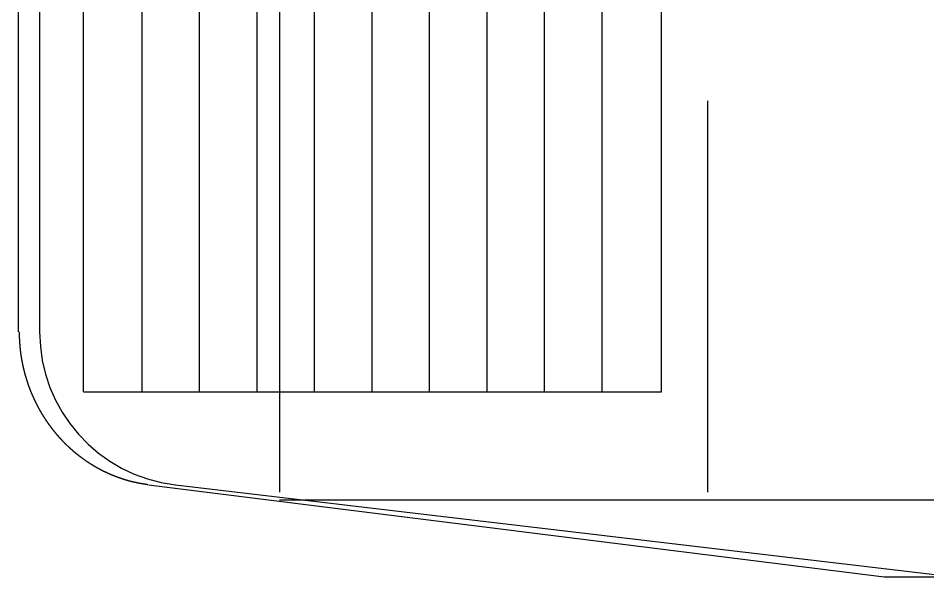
# Model space of a CAD drawing. Extents: x -122 to 85, y -330 to 31.
# Drawn here: x -109.82 to -80.28, y -18.5 to -0.37 of the extents above; entities that cross this region are included whole.
import ezdxf

# ---------------------------------------------------------------- set-up
doc = ezdxf.new("R2010")
doc.units = 0
doc.linetypes.add('DASHED', pattern=[19.05, 12.7, -6.35])
doc.linetypes.add('PHANTOM', pattern=[63.5, 31.75, -6.35, 6.35, -6.35, 6.35, -6.35])
doc.layers.get('0').update_dxf_attribs({"linetype": 'CONTINUOUS'})

msp = doc.modelspace()

# ---------------------------------------------------------------- linework, layer by layer
at = {"color": 3, "linetype": 'PHANTOM'}
for p, q in [((-101.335, 16), (-101.335, -16)), ((-109.12, 10.553), (-109.12, -10.553)), ((-104.705, -15.518), (-79.403, -18.5)), ((-101.335, -16), (-87.434, -16))]:
    msp.add_line(p, q, dxfattribs=at)
at = {"color": 3, "linetype": 'DASHED'}
for p, q in [((-87.434, 16), (-87.434, -16)), ((-87.434, -16), (-49.283, -16))]:
    msp.add_line(p, q, dxfattribs=at)
at = {"color": 7, "linetype": 'CONTINUOUS'}
for p, q in [((-107.7, -12.5), (-107.7, 12.5)), ((-105.794, -12.5), (-105.794, 12.5)), ((-103.927, -12.5), (-103.927, 12.5)), ((-102.06, -12.5), (-102.06, 12.5)), ((-100.193, -12.5), (-100.193, 12.5)), ((-98.325, -12.5), (-98.325, 12.5)), ((-96.458, -12.5), (-96.458, 12.5)), ((-94.591, -12.5), (-94.591, 12.5)), ((-92.724, -12.5), (-92.724, 12.5)), ((-90.856, -12.5), (-90.856, 12.5)), ((-88.928, -12.5), (-88.928, 12.5)), ((-109.817, 10.549), (-109.817, -10.549)), ((-107.7, -12.5), (-88.928, -12.5)), ((-105.589, -15.514), (-81.692, -18.5)), ((-81.692, -18.5), (-67.679, -18.5))]:
    msp.add_line(p, q, dxfattribs=at)
at = {"color": 7}
msp.add_polyline3d([(-109.785, -10.549, 0), (-109.785, -10.554, 0), (-109.785, -10.558, 0), (-109.785, -10.562, 0), (-109.785, -10.567, 0), (-109.785, -10.571, 0), (-109.785, -10.575, 0), (-109.785, -10.58, 0), (-109.785, -10.584, 0), (-109.785, -10.588, 0), (-109.785, -10.593, 0), (-109.785, -10.597, 0), (-109.785, -10.601, 0), (-109.784, -10.606, 0), (-109.784, -10.61, 0), (-109.784, -10.614, 0), (-109.784, -10.618, 0), (-109.784, -10.623, 0), (-109.784, -10.627, 0), (-109.784, -10.632, 0), (-109.784, -10.636, 0), (-109.784, -10.64, 0), (-109.784, -10.644, 0), (-109.784, -10.649, 0), (-109.784, -10.653, 0), (-109.784, -10.657, 0), (-109.784, -10.662, 0), (-109.783, -10.666, 0), (-109.783, -10.67, 0), (-109.783, -10.675, 0), (-109.783, -10.679, 0), (-109.783, -10.683, 0), (-109.783, -10.688, 0), (-109.783, -10.692, 0), (-109.783, -10.696, 0), (-109.783, -10.701, 0), (-109.783, -10.705, 0), (-109.782, -10.709, 0), (-109.782, -10.713, 0), (-109.782, -10.718, 0), (-109.782, -10.722, 0), (-109.782, -10.726, 0), (-109.782, -10.731, 0), (-109.782, -10.735, 0), (-109.782, -10.739, 0), (-109.781, -10.744, 0), (-109.781, -10.748, 0), (-109.781, -10.752, 0), (-109.781, -10.757, 0), (-109.781, -10.761, 0), (-109.781, -10.765, 0), (-109.781, -10.77, 0), (-109.78, -10.774, 0), (-109.78, -10.778, 0), (-109.78, -10.783, 0), (-109.78, -10.787, 0), (-109.78, -10.791, 0), (-109.779, -10.796, 0), (-109.779, -10.8, 0), (-109.779, -10.804, 0), (-109.779, -10.809, 0), (-109.779, -10.813, 0), (-109.778, -10.817, 0), (-109.778, -10.821, 0), (-109.778, -10.826, 0), (-109.778, -10.83, 0), (-109.777, -10.834, 0), (-109.777, -10.839, 0), (-109.777, -10.843, 0), (-109.777, -10.847, 0), (-109.777, -10.852, 0), (-109.776, -10.856, 0), (-109.776, -10.86, 0), (-109.776, -10.865, 0), (-109.775, -10.869, 0), (-109.775, -10.873, 0), (-109.775, -10.877, 0), (-109.775, -10.882, 0), (-109.774, -10.886, 0), (-109.774, -10.89, 0), (-109.774, -10.895, 0), (-109.774, -10.899, 0), (-109.773, -10.903, 0), (-109.773, -10.908, 0), (-109.773, -10.912, 0), (-109.772, -10.916, 0), (-109.772, -10.921, 0), (-109.772, -10.925, 0), (-109.771, -10.929, 0), (-109.771, -10.934, 0), (-109.771, -10.938, 0), (-109.77, -10.942, 0), (-109.77, -10.947, 0), (-109.77, -10.951, 0), (-109.769, -10.955, 0), (-109.769, -10.959, 0), (-109.769, -10.964, 0), (-109.768, -10.968, 0), (-109.768, -10.972, 0), (-109.768, -10.977, 0), (-109.767, -10.981, 0), (-109.767, -10.985, 0), (-109.767, -10.99, 0), (-109.766, -10.994, 0), (-109.766, -10.998, 0), (-109.765, -11.002, 0), (-109.765, -11.007, 0), (-109.765, -11.011, 0), (-109.764, -11.015, 0), (-109.764, -11.02, 0), (-109.763, -11.024, 0), (-109.763, -11.028, 0), (-109.763, -11.033, 0), (-109.762, -11.037, 0), (-109.762, -11.041, 0), (-109.761, -11.046, 0), (-109.761, -11.05, 0), (-109.761, -11.054, 0), (-109.76, -11.058, 0), (-109.76, -11.063, 0), (-109.759, -11.067, 0), (-109.759, -11.071, 0), (-109.758, -11.076, 0), (-109.758, -11.08, 0), (-109.758, -11.084, 0), (-109.757, -11.088, 0), (-109.757, -11.093, 0), (-109.756, -11.097, 0), (-109.756, -11.101, 0), (-109.755, -11.106, 0), (-109.755, -11.11, 0), (-109.754, -11.114, 0), (-109.754, -11.119, 0), (-109.753, -11.123, 0), (-109.753, -11.127, 0), (-109.752, -11.132, 0), (-109.752, -11.136, 0), (-109.752, -11.14, 0), (-109.751, -11.144, 0), (-109.751, -11.149, 0), (-109.75, -11.153, 0), (-109.75, -11.157, 0), (-109.749, -11.162, 0), (-109.749, -11.166, 0), (-109.748, -11.17, 0), (-109.747, -11.175, 0), (-109.747, -11.179, 0), (-109.746, -11.183, 0), (-109.746, -11.187, 0), (-109.745, -11.192, 0), (-109.745, -11.196, 0), (-109.744, -11.2, 0), (-109.744, -11.204, 0), (-109.743, -11.209, 0), (-109.743, -11.213, 0), (-109.742, -11.217, 0), (-109.742, -11.222, 0), (-109.741, -11.226, 0), (-109.74, -11.23, 0), (-109.74, -11.235, 0), (-109.739, -11.239, 0), (-109.739, -11.243, 0), (-109.738, -11.247, 0), (-109.738, -11.252, 0), (-109.737, -11.256, 0), (-109.736, -11.26, 0), (-109.736, -11.264, 0), (-109.735, -11.269, 0), (-109.735, -11.273, 0), (-109.734, -11.277, 0), (-109.733, -11.282, 0), (-109.733, -11.286, 0), (-109.732, -11.29, 0), (-109.732, -11.294, 0), (-109.731, -11.299, 0), (-109.73, -11.303, 0), (-109.73, -11.307, 0), (-109.729, -11.312, 0), (-109.728, -11.316, 0), (-109.728, -11.32, 0), (-109.727, -11.324, 0), (-109.726, -11.329, 0), (-109.726, -11.333, 0), (-109.725, -11.337, 0), (-109.725, -11.341, 0), (-109.724, -11.346, 0), (-109.723, -11.35, 0), (-109.723, -11.354, 0), (-109.722, -11.358, 0), (-109.721, -11.363, 0), (-109.72, -11.367, 0), (-109.72, -11.371, 0), (-109.719, -11.376, 0), (-109.718, -11.38, 0), (-109.718, -11.384, 0), (-109.717, -11.388, 0), (-109.716, -11.393, 0), (-109.716, -11.397, 0), (-109.715, -11.401, 0), (-109.714, -11.405, 0), (-109.714, -11.41, 0), (-109.713, -11.414, 0), (-109.712, -11.418, 0), (-109.711, -11.422, 0), (-109.711, -11.427, 0), (-109.71, -11.431, 0), (-109.709, -11.435, 0), (-109.708, -11.44, 0), (-109.708, -11.444, 0), (-109.707, -11.448, 0), (-109.706, -11.452, 0), (-109.705, -11.457, 0), (-109.705, -11.461, 0), (-109.704, -11.465, 0), (-109.703, -11.469, 0), (-109.702, -11.474, 0), (-109.702, -11.478, 0), (-109.701, -11.482, 0), (-109.7, -11.486, 0), (-109.699, -11.491, 0), (-109.699, -11.495, 0), (-109.698, -11.499, 0), (-109.697, -11.503, 0), (-109.696, -11.508, 0), (-109.695, -11.512, 0), (-109.695, -11.516, 0), (-109.694, -11.52, 0), (-109.693, -11.525, 0), (-109.692, -11.529, 0), (-109.691, -11.533, 0), (-109.69, -11.537, 0), (-109.69, -11.541, 0), (-109.689, -11.546, 0), (-109.688, -11.55, 0), (-109.687, -11.554, 0), (-109.686, -11.559, 0), (-109.685, -11.563, 0), (-109.685, -11.567, 0), (-109.684, -11.571, 0), (-109.683, -11.575, 0), (-109.682, -11.58, 0), (-109.681, -11.584, 0), (-109.68, -11.588, 0), (-109.68, -11.592, 0), (-109.679, -11.597, 0), (-109.678, -11.601, 0), (-109.677, -11.605, 0), (-109.676, -11.609, 0), (-109.675, -11.614, 0), (-109.674, -11.618, 0), (-109.673, -11.622, 0), (-109.672, -11.626, 0), (-109.672, -11.63, 0), (-109.671, -11.635, 0), (-109.67, -11.639, 0), (-109.669, -11.643, 0), (-109.668, -11.647, 0), (-109.667, -11.652, 0), (-109.666, -11.656, 0), (-109.665, -11.66, 0), (-109.664, -11.664, 0), (-109.663, -11.668, 0), (-109.662, -11.673, 0), (-109.661, -11.677, 0), (-109.661, -11.681, 0), (-109.66, -11.685, 0), (-109.659, -11.69, 0), (-109.658, -11.694, 0), (-109.657, -11.698, 0), (-109.656, -11.702, 0), (-109.655, -11.706, 0), (-109.654, -11.711, 0), (-109.653, -11.715, 0), (-109.652, -11.719, 0), (-109.651, -11.723, 0), (-109.65, -11.727, 0), (-109.649, -11.732, 0), (-109.648, -11.736, 0), (-109.647, -11.74, 0), (-109.646, -11.744, 0), (-109.645, -11.748, 0), (-109.644, -11.753, 0), (-109.643, -11.757, 0), (-109.642, -11.761, 0), (-109.641, -11.765, 0), (-109.64, -11.769, 0), (-109.639, -11.774, 0), (-109.638, -11.778, 0), (-109.637, -11.782, 0), (-109.636, -11.786, 0), (-109.635, -11.79, 0), (-109.634, -11.795, 0), (-109.633, -11.799, 0), (-109.632, -11.803, 0), (-109.631, -11.807, 0), (-109.63, -11.811, 0), (-109.629, -11.816, 0), (-109.628, -11.82, 0), (-109.627, -11.824, 0), (-109.625, -11.828, 0), (-109.624, -11.832, 0), (-109.623, -11.836, 0), (-109.622, -11.841, 0), (-109.621, -11.845, 0), (-109.62, -11.849, 0), (-109.619, -11.853, 0), (-109.618, -11.857, 0), (-109.617, -11.862, 0), (-109.616, -11.866, 0), (-109.615, -11.87, 0), (-109.614, -11.874, 0), (-109.612, -11.878, 0), (-109.611, -11.882, 0), (-109.61, -11.887, 0), (-109.609, -11.891, 0), (-109.608, -11.895, 0), (-109.607, -11.899, 0), (-109.606, -11.903, 0), (-109.605, -11.908, 0), (-109.604, -11.912, 0), (-109.602, -11.916, 0), (-109.601, -11.92, 0), (-109.6, -11.924, 0), (-109.599, -11.928, 0), (-109.598, -11.932, 0), (-109.597, -11.937, 0), (-109.596, -11.941, 0), (-109.594, -11.945, 0), (-109.593, -11.949, 0), (-109.592, -11.953, 0), (-109.591, -11.957, 0), (-109.59, -11.961, 0), (-109.589, -11.966, 0), (-109.587, -11.97, 0), (-109.586, -11.974, 0), (-109.585, -11.978, 0), (-109.584, -11.982, 0), (-109.583, -11.986, 0), (-109.581, -11.991, 0), (-109.58, -11.995, 0), (-109.579, -11.999, 0), (-109.578, -12.003, 0), (-109.577, -12.007, 0), (-109.575, -12.011, 0), (-109.574, -12.015, 0), (-109.573, -12.02, 0), (-109.572, -12.024, 0), (-109.571, -12.028, 0), (-109.569, -12.032, 0), (-109.568, -12.036, 0), (-109.567, -12.04, 0), (-109.566, -12.044, 0), (-109.564, -12.049, 0), (-109.563, -12.053, 0), (-109.562, -12.057, 0), (-109.561, -12.061, 0), (-109.559, -12.065, 0), (-109.558, -12.069, 0), (-109.557, -12.073, 0), (-109.556, -12.077, 0), (-109.554, -12.082, 0), (-109.553, -12.086, 0), (-109.552, -12.09, 0), (-109.55, -12.094, 0), (-109.549, -12.098, 0), (-109.548, -12.102, 0), (-109.547, -12.106, 0), (-109.545, -12.11, 0), (-109.544, -12.114, 0), (-109.543, -12.119, 0), (-109.541, -12.123, 0), (-109.54, -12.127, 0), (-109.539, -12.131, 0), (-109.537, -12.135, 0), (-109.536, -12.139, 0), (-109.535, -12.143, 0), (-109.533, -12.147, 0), (-109.532, -12.151, 0), (-109.531, -12.155, 0), (-109.529, -12.16, 0), (-109.528, -12.164, 0), (-109.527, -12.168, 0), (-109.525, -12.172, 0), (-109.524, -12.176, 0), (-109.523, -12.18, 0), (-109.521, -12.184, 0), (-109.52, -12.188, 0), (-109.519, -12.192, 0), (-109.517, -12.197, 0), (-109.516, -12.201, 0), (-109.515, -12.205, 0), (-109.513, -12.209, 0), (-109.512, -12.213, 0), (-109.51, -12.217, 0), (-109.509, -12.221, 0), (-109.508, -12.225, 0), (-109.506, -12.229, 0), (-109.505, -12.233, 0), (-109.503, -12.237, 0), (-109.502, -12.241, 0), (-109.501, -12.245, 0), (-109.499, -12.249, 0), (-109.498, -12.254, 0), (-109.496, -12.258, 0), (-109.495, -12.262, 0), (-109.494, -12.266, 0), (-109.492, -12.27, 0), (-109.491, -12.274, 0), (-109.489, -12.278, 0), (-109.488, -12.282, 0), (-109.486, -12.286, 0), (-109.485, -12.29, 0), (-109.483, -12.294, 0), (-109.482, -12.298, 0), (-109.481, -12.302, 0), (-109.479, -12.306, 0), (-109.478, -12.31, 0), (-109.476, -12.315, 0), (-109.475, -12.319, 0), (-109.473, -12.323, 0), (-109.472, -12.327, 0), (-109.47, -12.331, 0), (-109.469, -12.335, 0), (-109.467, -12.339, 0), (-109.466, -12.343, 0), (-109.464, -12.347, 0), (-109.463, -12.351, 0), (-109.461, -12.355, 0), (-109.46, -12.359, 0), (-109.458, -12.363, 0), (-109.457, -12.367, 0), (-109.455, -12.371, 0), (-109.454, -12.375, 0), (-109.452, -12.379, 0), (-109.451, -12.383, 0), (-109.449, -12.387, 0), (-109.448, -12.391, 0), (-109.446, -12.395, 0), (-109.445, -12.399, 0), (-109.443, -12.403, 0), (-109.442, -12.407, 0), (-109.44, -12.411, 0), (-109.439, -12.415, 0), (-109.437, -12.419, 0), (-109.435, -12.423, 0), (-109.434, -12.427, 0), (-109.432, -12.431, 0), (-109.431, -12.435, 0), (-109.429, -12.44, 0), (-109.428, -12.444, 0), (-109.426, -12.447, 0), (-109.424, -12.451, 0), (-109.423, -12.456, 0), (-109.421, -12.46, 0), (-109.42, -12.463, 0), (-109.418, -12.467, 0), (-109.416, -12.472, 0), (-109.415, -12.476, 0), (-109.413, -12.479, 0), (-109.412, -12.483, 0), (-109.41, -12.488, 0), (-109.408, -12.492, 0), (-109.407, -12.495, 0), (-109.405, -12.499, 0), (-109.404, -12.503, 0), (-109.402, -12.507, 0), (-109.4, -12.511, 0), (-109.399, -12.515, 0), (-109.397, -12.519, 0), (-109.395, -12.523, 0), (-109.394, -12.527, 0), (-109.392, -12.531, 0), (-109.391, -12.535, 0), (-109.389, -12.539, 0), (-109.387, -12.543, 0), (-109.386, -12.547, 0), (-109.384, -12.551, 0), (-109.382, -12.555, 0), (-109.381, -12.559, 0), (-109.379, -12.563, 0), (-109.377, -12.567, 0), (-109.376, -12.571, 0), (-109.374, -12.575, 0), (-109.372, -12.579, 0), (-109.371, -12.583, 0), (-109.369, -12.587, 0), (-109.367, -12.591, 0), (-109.365, -12.595, 0), (-109.364, -12.599, 0), (-109.362, -12.603, 0), (-109.36, -12.607, 0), (-109.359, -12.611, 0), (-109.357, -12.614, 0), (-109.355, -12.618, 0), (-109.353, -12.622, 0), (-109.352, -12.626, 0), (-109.35, -12.63, 0), (-109.348, -12.634, 0), (-109.347, -12.638, 0), (-109.345, -12.642, 0), (-109.343, -12.646, 0), (-109.341, -12.65, 0), (-109.34, -12.654, 0), (-109.338, -12.658, 0), (-109.336, -12.662, 0), (-109.334, -12.666, 0), (-109.333, -12.669, 0), (-109.331, -12.674, 0), (-109.329, -12.677, 0), (-109.327, -12.681, 0), (-109.325, -12.685, 0), (-109.324, -12.689, 0), (-109.322, -12.693, 0), (-109.32, -12.697, 0), (-109.318, -12.701, 0), (-109.317, -12.705, 0), (-109.315, -12.709, 0), (-109.313, -12.713, 0), (-109.311, -12.716, 0), (-109.309, -12.72, 0), (-109.308, -12.724, 0), (-109.306, -12.728, 0), (-109.304, -12.732, 0), (-109.302, -12.736, 0), (-109.3, -12.74, 0), (-109.299, -12.744, 0), (-109.297, -12.748, 0), (-109.295, -12.752, 0), (-109.293, -12.755, 0), (-109.291, -12.759, 0), (-109.289, -12.763, 0), (-109.288, -12.767, 0), (-109.286, -12.771, 0), (-109.284, -12.775, 0), (-109.282, -12.779, 0), (-109.28, -12.783, 0), (-109.278, -12.787, 0), (-109.276, -12.79, 0), (-109.275, -12.794, 0), (-109.273, -12.798, 0), (-109.271, -12.802, 0), (-109.269, -12.806, 0), (-109.267, -12.81, 0), (-109.265, -12.814, 0), (-109.263, -12.817, 0), (-109.261, -12.821, 0), (-109.26, -12.825, 0), (-109.258, -12.829, 0), (-109.256, -12.833, 0), (-109.254, -12.837, 0), (-109.252, -12.841, 0), (-109.25, -12.844, 0), (-109.248, -12.848, 0), (-109.246, -12.852, 0), (-109.244, -12.856, 0), (-109.242, -12.86, 0), (-109.241, -12.864, 0), (-109.239, -12.867, 0), (-109.237, -12.871, 0), (-109.235, -12.875, 0), (-109.233, -12.879, 0), (-109.231, -12.883, 0), (-109.229, -12.887, 0), (-109.227, -12.89, 0), (-109.225, -12.894, 0), (-109.223, -12.898, 0), (-109.221, -12.902, 0), (-109.219, -12.906, 0), (-109.217, -12.91, 0), (-109.215, -12.913, 0), (-109.213, -12.917, 0), (-109.211, -12.921, 0), (-109.209, -12.925, 0), (-109.207, -12.929, 0), (-109.205, -12.932, 0), (-109.203, -12.936, 0), (-109.201, -12.94, 0), (-109.199, -12.944, 0), (-109.197, -12.948, 0), (-109.195, -12.951, 0), (-109.193, -12.955, 0), (-109.191, -12.959, 0), (-109.189, -12.963, 0), (-109.187, -12.967, 0), (-109.185, -12.97, 0), (-109.183, -12.974, 0), (-109.181, -12.978, 0), (-109.179, -12.982, 0), (-109.177, -12.986, 0), (-109.175, -12.989, 0), (-109.173, -12.993, 0), (-109.171, -12.997, 0), (-109.169, -13.001, 0), (-109.167, -13.005, 0), (-109.165, -13.008, 0), (-109.163, -13.012, 0), (-109.161, -13.016, 0), (-109.159, -13.02, 0), (-109.157, -13.023, 0), (-109.155, -13.027, 0), (-109.153, -13.031, 0), (-109.151, -13.035, 0), (-109.149, -13.038, 0), (-109.147, -13.042, 0), (-109.145, -13.046, 0), (-109.143, -13.05, 0), (-109.14, -13.053, 0), (-109.138, -13.057, 0), (-109.136, -13.061, 0), (-109.134, -13.065, 0), (-109.132, -13.068, 0), (-109.13, -13.072, 0), (-109.128, -13.076, 0), (-109.126, -13.08, 0), (-109.124, -13.083, 0), (-109.122, -13.087, 0), (-109.12, -13.091, 0), (-109.117, -13.095, 0), (-109.115, -13.098, 0), (-109.113, -13.102, 0), (-109.111, -13.106, 0), (-109.109, -13.109, 0), (-109.107, -13.113, 0), (-109.105, -13.117, 0), (-109.103, -13.121, 0), (-109.1, -13.124, 0), (-109.098, -13.128, 0), (-109.096, -13.132, 0), (-109.094, -13.135, 0), (-109.092, -13.139, 0), (-109.09, -13.143, 0), (-109.088, -13.146, 0), (-109.085, -13.15, 0), (-109.083, -13.154, 0), (-109.081, -13.158, 0), (-109.079, -13.161, 0), (-109.077, -13.165, 0), (-109.075, -13.169, 0), (-109.072, -13.172, 0), (-109.07, -13.176, 0), (-109.068, -13.18, 0), (-109.066, -13.183, 0), (-109.064, -13.187, 0), (-109.061, -13.191, 0), (-109.059, -13.194, 0), (-109.057, -13.198, 0), (-109.055, -13.202, 0), (-109.053, -13.206, 0), (-109.05, -13.209, 0), (-109.048, -13.213, 0), (-109.046, -13.216, 0), (-109.044, -13.22, 0), (-109.042, -13.224, 0), (-109.039, -13.227, 0), (-109.037, -13.231, 0), (-109.035, -13.235, 0), (-109.033, -13.239, 0), (-109.03, -13.242, 0), (-109.028, -13.246, 0), (-109.026, -13.249, 0), (-109.024, -13.253, 0), (-109.021, -13.257, 0), (-109.019, -13.26, 0), (-109.017, -13.264, 0), (-109.015, -13.268, 0), (-109.012, -13.271, 0), (-109.01, -13.275, 0), (-109.008, -13.278, 0), (-109.006, -13.282, 0), (-109.003, -13.286, 0), (-109.001, -13.289, 0), (-108.999, -13.293, 0), (-108.997, -13.297, 0), (-108.994, -13.3, 0), (-108.992, -13.304, 0), (-108.99, -13.307, 0), (-108.987, -13.311, 0), (-108.985, -13.315, 0), (-108.983, -13.318, 0), (-108.98, -13.322, 0), (-108.978, -13.325, 0), (-108.976, -13.329, 0), (-108.974, -13.333, 0), (-108.971, -13.336, 0), (-108.969, -13.34, 0), (-108.967, -13.344, 0), (-108.964, -13.347, 0), (-108.962, -13.351, 0), (-108.96, -13.354, 0), (-108.957, -13.358, 0), (-108.955, -13.361, 0), (-108.953, -13.365, 0), (-108.95, -13.369, 0), (-108.948, -13.372, 0), (-108.946, -13.376, 0), (-108.943, -13.379, 0), (-108.941, -13.383, 0), (-108.939, -13.386, 0), (-108.936, -13.39, 0), (-108.934, -13.394, 0), (-108.931, -13.397, 0), (-108.929, -13.401, 0), (-108.927, -13.404, 0), (-108.924, -13.408, 0), (-108.922, -13.411, 0), (-108.92, -13.415, 0), (-108.917, -13.418, 0), (-108.915, -13.422, 0), (-108.912, -13.426, 0), (-108.91, -13.429, 0), (-108.908, -13.433, 0), (-108.905, -13.436, 0), (-108.903, -13.44, 0), (-108.9, -13.443, 0), (-108.898, -13.447, 0), (-108.896, -13.45, 0), (-108.893, -13.454, 0), (-108.891, -13.457, 0), (-108.888, -13.461, 0), (-108.886, -13.464, 0), (-108.884, -13.468, 0), (-108.881, -13.472, 0), (-108.879, -13.475, 0), (-108.876, -13.479, 0), (-108.874, -13.482, 0), (-108.871, -13.486, 0), (-108.869, -13.489, 0), (-108.866, -13.493, 0), (-108.864, -13.496, 0), (-108.862, -13.5, 0), (-108.859, -13.503, 0), (-108.857, -13.507, 0), (-108.854, -13.51, 0), (-108.852, -13.514, 0), (-108.849, -13.517, 0), (-108.847, -13.521, 0), (-108.844, -13.524, 0), (-108.842, -13.527, 0), (-108.839, -13.531, 0), (-108.837, -13.534, 0), (-108.834, -13.538, 0), (-108.832, -13.541, 0), (-108.829, -13.545, 0), (-108.827, -13.548, 0), (-108.824, -13.552, 0), (-108.822, -13.555, 0), (-108.819, -13.559, 0), (-108.817, -13.562, 0), (-108.814, -13.566, 0), (-108.812, -13.569, 0), (-108.809, -13.573, 0), (-108.807, -13.576, 0), (-108.804, -13.579, 0), (-108.802, -13.583, 0), (-108.799, -13.586, 0), (-108.797, -13.59, 0), (-108.794, -13.593, 0), (-108.792, -13.597, 0), (-108.789, -13.6, 0), (-108.787, -13.604, 0), (-108.784, -13.607, 0), (-108.782, -13.611, 0), (-108.779, -13.614, 0), (-108.776, -13.617, 0), (-108.774, -13.621, 0), (-108.771, -13.624, 0), (-108.769, -13.628, 0), (-108.766, -13.631, 0), (-108.764, -13.634, 0), (-108.761, -13.638, 0), (-108.759, -13.641, 0), (-108.756, -13.645, 0), (-108.753, -13.648, 0), (-108.751, -13.652, 0), (-108.748, -13.655, 0), (-108.746, -13.658, 0), (-108.743, -13.662, 0), (-108.74, -13.665, 0), (-108.738, -13.668, 0), (-108.735, -13.672, 0), (-108.733, -13.675, 0), (-108.73, -13.679, 0), (-108.727, -13.682, 0), (-108.725, -13.685, 0), (-108.722, -13.689, 0), (-108.72, -13.692, 0), (-108.717, -13.695, 0), (-108.714, -13.699, 0), (-108.712, -13.702, 0), (-108.709, -13.706, 0), (-108.707, -13.709, 0), (-108.704, -13.712, 0), (-108.701, -13.716, 0), (-108.699, -13.719, 0), (-108.696, -13.723, 0), (-108.693, -13.726, 0), (-108.691, -13.729, 0), (-108.688, -13.732, 0), (-108.685, -13.736, 0), (-108.683, -13.739, 0), (-108.68, -13.743, 0), (-108.677, -13.746, 0), (-108.675, -13.749, 0), (-108.672, -13.753, 0), (-108.669, -13.756, 0), (-108.667, -13.759, 0), (-108.664, -13.763, 0), (-108.661, -13.766, 0), (-108.659, -13.769, 0), (-108.656, -13.773, 0), (-108.653, -13.776, 0), (-108.651, -13.779, 0), (-108.648, -13.783, 0), (-108.645, -13.786, 0), (-108.643, -13.789, 0), (-108.64, -13.792, 0), (-108.637, -13.796, 0), (-108.634, -13.799, 0), (-108.632, -13.802, 0), (-108.629, -13.806, 0), (-108.626, -13.809, 0), (-108.624, -13.812, 0), (-108.621, -13.816, 0), (-108.618, -13.819, 0), (-108.615, -13.822, 0), (-108.613, -13.825, 0), (-108.61, -13.829, 0), (-108.607, -13.832, 0), (-108.604, -13.835, 0), (-108.602, -13.838, 0), (-108.599, -13.842, 0), (-108.596, -13.845, 0), (-108.593, -13.848, 0), (-108.591, -13.852, 0), (-108.588, -13.855, 0), (-108.585, -13.858, 0), (-108.582, -13.861, 0), (-108.58, -13.865, 0), (-108.577, -13.868, 0), (-108.574, -13.871, 0), (-108.571, -13.874, 0), (-108.569, -13.878, 0), (-108.566, -13.881, 0), (-108.563, -13.884, 0), (-108.56, -13.887, 0), (-108.557, -13.891, 0), (-108.555, -13.894, 0), (-108.552, -13.897, 0), (-108.549, -13.9, 0), (-108.546, -13.904, 0), (-108.543, -13.907, 0), (-108.541, -13.91, 0), (-108.538, -13.913, 0), (-108.535, -13.916, 0), (-108.532, -13.92, 0), (-108.529, -13.923, 0), (-108.526, -13.926, 0), (-108.524, -13.929, 0), (-108.521, -13.933, 0), (-108.518, -13.936, 0), (-108.515, -13.939, 0), (-108.512, -13.942, 0), (-108.509, -13.945, 0), (-108.507, -13.949, 0), (-108.504, -13.952, 0), (-108.501, -13.955, 0), (-108.498, -13.958, 0), (-108.495, -13.961, 0), (-108.492, -13.965, 0), (-108.489, -13.968, 0), (-108.487, -13.971, 0), (-108.484, -13.974, 0), (-108.481, -13.977, 0), (-108.478, -13.981, 0), (-108.475, -13.984, 0), (-108.472, -13.987, 0), (-108.469, -13.99, 0), (-108.466, -13.993, 0), (-108.464, -13.996, 0), (-108.461, -14, 0), (-108.458, -14.003, 0), (-108.455, -14.006, 0), (-108.452, -14.009, 0), (-108.449, -14.012, 0), (-108.446, -14.015, 0), (-108.443, -14.018, 0), (-108.44, -14.022, 0), (-108.437, -14.025, 0), (-108.435, -14.028, 0), (-108.432, -14.031, 0), (-108.429, -14.034, 0), (-108.426, -14.037, 0), (-108.423, -14.04, 0), (-108.42, -14.043, 0), (-108.417, -14.047, 0), (-108.414, -14.05, 0), (-108.411, -14.053, 0), (-108.408, -14.056, 0), (-108.405, -14.059, 0), (-108.402, -14.062, 0), (-108.399, -14.065, 0), (-108.397, -14.068, 0), (-108.394, -14.072, 0), (-108.391, -14.075, 0), (-108.388, -14.078, 0), (-108.385, -14.081, 0), (-108.382, -14.084, 0), (-108.379, -14.087, 0), (-108.376, -14.09, 0), (-108.373, -14.093, 0), (-108.37, -14.096, 0), (-108.367, -14.099, 0), (-108.364, -14.102, 0), (-108.361, -14.105, 0), (-108.358, -14.108, 0), (-108.355, -14.111, 0), (-108.352, -14.114, 0), (-108.349, -14.118, 0), (-108.346, -14.121, 0), (-108.343, -14.124, 0), (-108.34, -14.127, 0), (-108.337, -14.13, 0), (-108.334, -14.133, 0), (-108.331, -14.136, 0), (-108.328, -14.139, 0), (-108.325, -14.142, 0), (-108.322, -14.145, 0), (-108.319, -14.148, 0), (-108.316, -14.151, 0), (-108.313, -14.154, 0), (-108.31, -14.157, 0), (-108.307, -14.16, 0), (-108.304, -14.163, 0), (-108.301, -14.166, 0), (-108.298, -14.169, 0), (-108.295, -14.172, 0), (-108.292, -14.175, 0), (-108.289, -14.178, 0), (-108.286, -14.181, 0), (-108.283, -14.184, 0), (-108.28, -14.187, 0), (-108.277, -14.19, 0), (-108.274, -14.193, 0), (-108.271, -14.196, 0), (-108.268, -14.199, 0), (-108.265, -14.202, 0), (-108.262, -14.205, 0), (-108.258, -14.208, 0), (-108.255, -14.211, 0), (-108.252, -14.214, 0), (-108.249, -14.217, 0), (-108.246, -14.22, 0), (-108.243, -14.223, 0), (-108.24, -14.226, 0), (-108.237, -14.229, 0), (-108.234, -14.232, 0), (-108.231, -14.235, 0), (-108.228, -14.238, 0), (-108.225, -14.24, 0), (-108.222, -14.243, 0), (-108.219, -14.246, 0), (-108.215, -14.249, 0), (-108.212, -14.252, 0), (-108.209, -14.255, 0), (-108.206, -14.258, 0), (-108.203, -14.261, 0), (-108.2, -14.264, 0), (-108.197, -14.267, 0), (-108.194, -14.27, 0), (-108.191, -14.273, 0), (-108.188, -14.275, 0), (-108.184, -14.278, 0), (-108.181, -14.281, 0), (-108.178, -14.284, 0), (-108.175, -14.287, 0), (-108.172, -14.29, 0), (-108.169, -14.293, 0), (-108.166, -14.296, 0), (-108.163, -14.299, 0), (-108.159, -14.302, 0), (-108.156, -14.304, 0), (-108.153, -14.307, 0), (-108.15, -14.31, 0), (-108.147, -14.313, 0), (-108.144, -14.316, 0), (-108.141, -14.319, 0), (-108.137, -14.322, 0), (-108.134, -14.324, 0), (-108.131, -14.327, 0), (-108.128, -14.33, 0), (-108.125, -14.333, 0), (-108.122, -14.336, 0), (-108.118, -14.339, 0), (-108.115, -14.341, 0), (-108.112, -14.344, 0), (-108.109, -14.347, 0), (-108.106, -14.35, 0), (-108.103, -14.353, 0), (-108.099, -14.356, 0), (-108.096, -14.358, 0), (-108.093, -14.361, 0), (-108.09, -14.364, 0), (-108.087, -14.367, 0), (-108.084, -14.37, 0), (-108.08, -14.373, 0), (-108.077, -14.375, 0), (-108.074, -14.378, 0), (-108.071, -14.381, 0), (-108.068, -14.384, 0), (-108.064, -14.386, 0), (-108.061, -14.389, 0), (-108.058, -14.392, 0), (-108.055, -14.395, 0), (-108.052, -14.398, 0), (-108.048, -14.4, 0), (-108.045, -14.403, 0), (-108.042, -14.406, 0), (-108.039, -14.409, 0), (-108.035, -14.411, 0), (-108.032, -14.414, 0), (-108.029, -14.417, 0), (-108.026, -14.42, 0), (-108.023, -14.422, 0), (-108.019, -14.425, 0), (-108.016, -14.428, 0), (-108.013, -14.431, 0), (-108.01, -14.433, 0), (-108.006, -14.436, 0), (-108.003, -14.439, 0), (-108, -14.442, 0), (-107.997, -14.444, 0), (-107.993, -14.447, 0), (-107.99, -14.45, 0), (-107.987, -14.453, 0), (-107.984, -14.455, 0), (-107.98, -14.458, 0), (-107.977, -14.461, 0), (-107.974, -14.463, 0), (-107.971, -14.466, 0), (-107.967, -14.469, 0), (-107.964, -14.472, 0), (-107.961, -14.474, 0), (-107.958, -14.477, 0), (-107.954, -14.479, 0), (-107.951, -14.482, 0), (-107.948, -14.485, 0), (-107.944, -14.488, 0), (-107.941, -14.49, 0), (-107.938, -14.493, 0), (-107.935, -14.496, 0), (-107.931, -14.498, 0), (-107.928, -14.501, 0), (-107.925, -14.504, 0), (-107.921, -14.506, 0), (-107.918, -14.509, 0), (-107.915, -14.511, 0), (-107.911, -14.514, 0), (-107.908, -14.517, 0), (-107.905, -14.52, 0), (-107.902, -14.522, 0), (-107.898, -14.525, 0), (-107.895, -14.527, 0), (-107.892, -14.53, 0), (-107.888, -14.533, 0), (-107.885, -14.535, 0), (-107.882, -14.538, 0), (-107.878, -14.54, 0), (-107.875, -14.543, 0), (-107.872, -14.546, 0), (-107.868, -14.548, 0), (-107.865, -14.551, 0), (-107.862, -14.554, 0), (-107.858, -14.556, 0), (-107.855, -14.559, 0), (-107.852, -14.561, 0), (-107.848, -14.564, 0), (-107.845, -14.566, 0), (-107.842, -14.569, 0), (-107.838, -14.572, 0), (-107.835, -14.574, 0), (-107.832, -14.577, 0), (-107.828, -14.579, 0), (-107.825, -14.582, 0), (-107.821, -14.585, 0), (-107.818, -14.587, 0), (-107.815, -14.59, 0), (-107.811, -14.592, 0), (-107.808, -14.595, 0), (-107.805, -14.597, 0), (-107.801, -14.6, 0), (-107.798, -14.602, 0), (-107.795, -14.605, 0), (-107.791, -14.607, 0), (-107.788, -14.61, 0), (-107.784, -14.613, 0), (-107.781, -14.615, 0), (-107.778, -14.618, 0), (-107.774, -14.62, 0), (-107.771, -14.623, 0), (-107.767, -14.625, 0), (-107.764, -14.628, 0), (-107.761, -14.63, 0), (-107.757, -14.633, 0), (-107.754, -14.635, 0), (-107.75, -14.638, 0), (-107.747, -14.64, 0), (-107.744, -14.643, 0), (-107.74, -14.645, 0), (-107.737, -14.648, 0), (-107.733, -14.65, 0), (-107.73, -14.653, 0), (-107.727, -14.655, 0), (-107.723, -14.658, 0), (-107.72, -14.66, 0), (-107.716, -14.662, 0), (-107.713, -14.665, 0), (-107.709, -14.667, 0), (-107.706, -14.67, 0), (-107.703, -14.672, 0), (-107.699, -14.675, 0), (-107.696, -14.677, 0), (-107.692, -14.68, 0), (-107.689, -14.682, 0), (-107.685, -14.685, 0), (-107.682, -14.687, 0), (-107.679, -14.689, 0), (-107.675, -14.692, 0), (-107.672, -14.694, 0), (-107.668, -14.697, 0), (-107.665, -14.699, 0), (-107.661, -14.702, 0), (-107.658, -14.704, 0), (-107.654, -14.706, 0), (-107.651, -14.709, 0), (-107.647, -14.711, 0), (-107.644, -14.714, 0), (-107.641, -14.716, 0), (-107.637, -14.718, 0), (-107.634, -14.721, 0), (-107.63, -14.723, 0), (-107.627, -14.726, 0), (-107.623, -14.728, 0), (-107.62, -14.73, 0), (-107.616, -14.733, 0), (-107.613, -14.735, 0), (-107.609, -14.737, 0), (-107.606, -14.74, 0), (-107.602, -14.742, 0), (-107.599, -14.745, 0), (-107.595, -14.747, 0), (-107.592, -14.749, 0), (-107.588, -14.752, 0), (-107.585, -14.754, 0), (-107.581, -14.756, 0), (-107.578, -14.759, 0), (-107.574, -14.761, 0), (-107.571, -14.763, 0), (-107.567, -14.766, 0), (-107.564, -14.768, 0), (-107.56, -14.77, 0), (-107.557, -14.773, 0), (-107.553, -14.775, 0), (-107.55, -14.777, 0), (-107.546, -14.78, 0), (-107.543, -14.782, 0), (-107.539, -14.784, 0), (-107.536, -14.786, 0), (-107.532, -14.789, 0), (-107.529, -14.791, 0), (-107.525, -14.793, 0), (-107.522, -14.796, 0), (-107.518, -14.798, 0), (-107.515, -14.8, 0), (-107.511, -14.803, 0), (-107.507, -14.805, 0), (-107.504, -14.807, 0), (-107.5, -14.809, 0), (-107.497, -14.812, 0), (-107.493, -14.814, 0), (-107.49, -14.816, 0), (-107.486, -14.818, 0), (-107.483, -14.821, 0), (-107.479, -14.823, 0), (-107.476, -14.825, 0), (-107.472, -14.827, 0), (-107.468, -14.83, 0), (-107.465, -14.832, 0), (-107.461, -14.834, 0), (-107.458, -14.836, 0), (-107.454, -14.838, 0), (-107.451, -14.841, 0), (-107.447, -14.843, 0), (-107.443, -14.845, 0), (-107.44, -14.847, 0), (-107.436, -14.85, 0), (-107.433, -14.852, 0), (-107.429, -14.854, 0), (-107.426, -14.856, 0), (-107.422, -14.858, 0), (-107.418, -14.861, 0), (-107.415, -14.863, 0), (-107.411, -14.865, 0), (-107.408, -14.867, 0), (-107.404, -14.869, 0), (-107.4, -14.871, 0), (-107.397, -14.874, 0), (-107.393, -14.876, 0), (-107.39, -14.878, 0), (-107.386, -14.88, 0), (-107.382, -14.882, 0), (-107.379, -14.884, 0), (-107.375, -14.887, 0), (-107.372, -14.889, 0), (-107.368, -14.891, 0), (-107.364, -14.893, 0), (-107.361, -14.895, 0), (-107.357, -14.897, 0), (-107.354, -14.899, 0), (-107.35, -14.902, 0), (-107.346, -14.904, 0), (-107.343, -14.906, 0), (-107.339, -14.908, 0), (-107.336, -14.91, 0), (-107.332, -14.912, 0), (-107.328, -14.914, 0), (-107.325, -14.916, 0), (-107.321, -14.919, 0), (-107.317, -14.921, 0), (-107.314, -14.923, 0), (-107.31, -14.925, 0), (-107.306, -14.927, 0), (-107.303, -14.929, 0), (-107.299, -14.931, 0), (-107.296, -14.933, 0), (-107.292, -14.935, 0), (-107.288, -14.937, 0), (-107.285, -14.939, 0), (-107.281, -14.941, 0), (-107.277, -14.944, 0), (-107.274, -14.946, 0), (-107.27, -14.948, 0), (-107.266, -14.95, 0), (-107.263, -14.952, 0), (-107.259, -14.954, 0), (-107.255, -14.956, 0), (-107.252, -14.958, 0), (-107.248, -14.96, 0), (-107.244, -14.962, 0), (-107.241, -14.964, 0), (-107.237, -14.966, 0), (-107.233, -14.968, 0), (-107.23, -14.97, 0), (-107.226, -14.972, 0), (-107.222, -14.974, 0), (-107.219, -14.976, 0), (-107.215, -14.978, 0), (-107.211, -14.98, 0), (-107.208, -14.982, 0), (-107.204, -14.984, 0), (-107.2, -14.986, 0), (-107.197, -14.988, 0), (-107.193, -14.99, 0), (-107.189, -14.992, 0), (-107.186, -14.994, 0), (-107.182, -14.996, 0), (-107.178, -14.998, 0), (-107.174, -15, 0), (-107.171, -15.002, 0), (-107.167, -15.004, 0), (-107.163, -15.006, 0), (-107.16, -15.008, 0), (-107.156, -15.01, 0), (-107.152, -15.012, 0), (-107.148, -15.014, 0), (-107.145, -15.016, 0), (-107.141, -15.018, 0), (-107.137, -15.02, 0), (-107.134, -15.021, 0), (-107.13, -15.023, 0), (-107.126, -15.025, 0), (-107.122, -15.027, 0), (-107.119, -15.029, 0), (-107.115, -15.031, 0), (-107.111, -15.033, 0), (-107.108, -15.035, 0), (-107.104, -15.037, 0), (-107.1, -15.039, 0), (-107.096, -15.041, 0), (-107.093, -15.043, 0), (-107.089, -15.044, 0), (-107.085, -15.046, 0), (-107.081, -15.048, 0), (-107.078, -15.05, 0), (-107.074, -15.052, 0), (-107.07, -15.054, 0), (-107.067, -15.056, 0), (-107.063, -15.058, 0), (-107.059, -15.059, 0), (-107.055, -15.061, 0), (-107.052, -15.063, 0), (-107.048, -15.065, 0), (-107.044, -15.067, 0), (-107.04, -15.069, 0), (-107.037, -15.071, 0), (-107.033, -15.072, 0), (-107.029, -15.074, 0), (-107.025, -15.076, 0), (-107.022, -15.078, 0), (-107.018, -15.08, 0), (-107.014, -15.082, 0), (-107.01, -15.083, 0), (-107.006, -15.085, 0), (-107.003, -15.087, 0), (-106.999, -15.089, 0), (-106.995, -15.091, 0), (-106.991, -15.092, 0), (-106.988, -15.094, 0), (-106.984, -15.096, 0), (-106.98, -15.098, 0), (-106.976, -15.1, 0), (-106.972, -15.101, 0), (-106.969, -15.103, 0), (-106.965, -15.105, 0), (-106.961, -15.107, 0), (-106.957, -15.108, 0), (-106.954, -15.11, 0), (-106.95, -15.112, 0), (-106.946, -15.114, 0), (-106.942, -15.116, 0), (-106.938, -15.117, 0), (-106.935, -15.119, 0), (-106.931, -15.121, 0), (-106.927, -15.123, 0), (-106.923, -15.124, 0), (-106.919, -15.126, 0), (-106.916, -15.128, 0), (-106.912, -15.13, 0), (-106.908, -15.131, 0), (-106.904, -15.133, 0), (-106.9, -15.135, 0), (-106.897, -15.136, 0), (-106.893, -15.138, 0), (-106.889, -15.14, 0), (-106.885, -15.142, 0), (-106.881, -15.143, 0), (-106.878, -15.145, 0), (-106.874, -15.147, 0), (-106.87, -15.148, 0), (-106.866, -15.15, 0), (-106.862, -15.152, 0), (-106.858, -15.153, 0), (-106.855, -15.155, 0), (-106.851, -15.157, 0), (-106.847, -15.158, 0), (-106.843, -15.16, 0), (-106.839, -15.162, 0), (-106.835, -15.163, 0), (-106.832, -15.165, 0), (-106.828, -15.167, 0), (-106.824, -15.168, 0), (-106.82, -15.17, 0), (-106.816, -15.171, 0), (-106.812, -15.173, 0), (-106.809, -15.175, 0), (-106.805, -15.176, 0), (-106.801, -15.178, 0), (-106.797, -15.18, 0), (-106.793, -15.181, 0), (-106.789, -15.183, 0), (-106.786, -15.184, 0), (-106.782, -15.186, 0), (-106.778, -15.188, 0), (-106.774, -15.189, 0), (-106.77, -15.191, 0), (-106.766, -15.193, 0), (-106.762, -15.194, 0), (-106.759, -15.196, 0), (-106.755, -15.197, 0), (-106.751, -15.199, 0), (-106.747, -15.2, 0), (-106.743, -15.202, 0), (-106.739, -15.204, 0), (-106.735, -15.205, 0), (-106.732, -15.207, 0), (-106.728, -15.208, 0), (-106.724, -15.21, 0), (-106.72, -15.211, 0), (-106.716, -15.213, 0), (-106.712, -15.214, 0), (-106.708, -15.216, 0), (-106.704, -15.218, 0), (-106.701, -15.219, 0), (-106.697, -15.221, 0), (-106.693, -15.222, 0), (-106.689, -15.224, 0), (-106.685, -15.225, 0), (-106.681, -15.227, 0), (-106.677, -15.228, 0), (-106.673, -15.23, 0), (-106.67, -15.231, 0), (-106.666, -15.233, 0), (-106.662, -15.234, 0), (-106.658, -15.236, 0), (-106.654, -15.237, 0), (-106.65, -15.239, 0), (-106.646, -15.24, 0), (-106.642, -15.242, 0), (-106.638, -15.243, 0), (-106.635, -15.245, 0), (-106.631, -15.246, 0), (-106.627, -15.248, 0), (-106.623, -15.249, 0), (-106.619, -15.251, 0), (-106.615, -15.252, 0), (-106.611, -15.253, 0), (-106.607, -15.255, 0), (-106.603, -15.256, 0), (-106.599, -15.258, 0), (-106.596, -15.259, 0), (-106.592, -15.261, 0), (-106.588, -15.262, 0), (-106.584, -15.264, 0), (-106.58, -15.265, 0), (-106.576, -15.266, 0), (-106.572, -15.268, 0), (-106.568, -15.269, 0), (-106.564, -15.271, 0), (-106.56, -15.272, 0), (-106.556, -15.273, 0), (-106.552, -15.275, 0), (-106.549, -15.276, 0), (-106.545, -15.278, 0), (-106.541, -15.279, 0), (-106.537, -15.28, 0), (-106.533, -15.282, 0), (-106.529, -15.283, 0), (-106.525, -15.285, 0), (-106.521, -15.286, 0), (-106.517, -15.287, 0), (-106.513, -15.289, 0), (-106.509, -15.29, 0), (-106.505, -15.291, 0), (-106.501, -15.293, 0), (-106.497, -15.294, 0), (-106.494, -15.296, 0), (-106.49, -15.297, 0), (-106.486, -15.298, 0), (-106.482, -15.3, 0), (-106.478, -15.301, 0), (-106.474, -15.302, 0), (-106.47, -15.304, 0), (-106.466, -15.305, 0), (-106.462, -15.306, 0), (-106.458, -15.307, 0), (-106.454, -15.309, 0), (-106.45, -15.31, 0), (-106.446, -15.312, 0), (-106.442, -15.313, 0), (-106.438, -15.314, 0), (-106.434, -15.315, 0), (-106.43, -15.317, 0), (-106.426, -15.318, 0), (-106.422, -15.319, 0), (-106.419, -15.321, 0), (-106.415, -15.322, 0), (-106.411, -15.323, 0), (-106.407, -15.324, 0), (-106.403, -15.326, 0), (-106.399, -15.327, 0), (-106.395, -15.328, 0), (-106.391, -15.329, 0), (-106.387, -15.331, 0), (-106.383, -15.332, 0), (-106.379, -15.333, 0), (-106.375, -15.335, 0), (-106.371, -15.336, 0), (-106.367, -15.337, 0), (-106.363, -15.338, 0), (-106.359, -15.339, 0), (-106.355, -15.341, 0), (-106.351, -15.342, 0), (-106.347, -15.343, 0), (-106.343, -15.344, 0), (-106.339, -15.346, 0), (-106.335, -15.347, 0), (-106.331, -15.348, 0), (-106.327, -15.349, 0), (-106.323, -15.35, 0), (-106.319, -15.352, 0), (-106.315, -15.353, 0), (-106.311, -15.354, 0), (-106.307, -15.355, 0), (-106.303, -15.356, 0), (-106.299, -15.358, 0), (-106.295, -15.359, 0), (-106.291, -15.36, 0), (-106.287, -15.361, 0), (-106.283, -15.362, 0), (-106.279, -15.363, 0), (-106.275, -15.364, 0), (-106.271, -15.366, 0), (-106.267, -15.367, 0), (-106.263, -15.368, 0), (-106.259, -15.369, 0), (-106.255, -15.37, 0), (-106.251, -15.371, 0), (-106.247, -15.373, 0), (-106.243, -15.374, 0), (-106.239, -15.375, 0), (-106.235, -15.376, 0), (-106.231, -15.377, 0), (-106.227, -15.378, 0), (-106.223, -15.379, 0), (-106.219, -15.38, 0), (-106.215, -15.381, 0), (-106.211, -15.382, 0), (-106.207, -15.383, 0), (-106.203, -15.385, 0), (-106.199, -15.386, 0), (-106.195, -15.387, 0), (-106.191, -15.388, 0), (-106.187, -15.389, 0), (-106.183, -15.39, 0), (-106.179, -15.391, 0), (-106.175, -15.392, 0), (-106.171, -15.393, 0), (-106.167, -15.394, 0), (-106.163, -15.395, 0), (-106.159, -15.396, 0), (-106.155, -15.397, 0), (-106.151, -15.398, 0), (-106.147, -15.399, 0), (-106.143, -15.4, 0), (-106.139, -15.401, 0), (-106.135, -15.402, 0), (-106.131, -15.403, 0), (-106.127, -15.404, 0), (-106.123, -15.405, 0), (-106.119, -15.406, 0), (-106.115, -15.407, 0), (-106.111, -15.408, 0), (-106.107, -15.409, 0), (-106.103, -15.41, 0), (-106.099, -15.411, 0), (-106.095, -15.412, 0), (-106.091, -15.413, 0), (-106.087, -15.414, 0), (-106.083, -15.415, 0), (-106.079, -15.416, 0), (-106.075, -15.417, 0), (-106.071, -15.418, 0), (-106.066, -15.419, 0), (-106.062, -15.419, 0), (-106.058, -15.42, 0), (-106.054, -15.421, 0), (-106.05, -15.422, 0), (-106.046, -15.423, 0), (-106.042, -15.424, 0), (-106.038, -15.425, 0), (-106.034, -15.426, 0), (-106.03, -15.427, 0), (-106.026, -15.428, 0), (-106.022, -15.428, 0), (-106.018, -15.429, 0), (-106.014, -15.43, 0), (-106.01, -15.431, 0), (-106.006, -15.432, 0), (-106.002, -15.433, 0), (-105.998, -15.434, 0), (-105.994, -15.434, 0), (-105.99, -15.435, 0), (-105.985, -15.436, 0), (-105.981, -15.437, 0), (-105.977, -15.438, 0), (-105.973, -15.439, 0), (-105.969, -15.44, 0), (-105.965, -15.44, 0), (-105.961, -15.441, 0), (-105.957, -15.442, 0), (-105.953, -15.443, 0), (-105.949, -15.444, 0), (-105.945, -15.444, 0), (-105.941, -15.445, 0), (-105.937, -15.446, 0), (-105.933, -15.447, 0), (-105.929, -15.447, 0), (-105.925, -15.448, 0), (-105.92, -15.449, 0), (-105.916, -15.45, 0), (-105.912, -15.451, 0), (-105.908, -15.451, 0), (-105.904, -15.452, 0), (-105.9, -15.453, 0), (-105.896, -15.454, 0), (-105.892, -15.454, 0), (-105.888, -15.455, 0), (-105.884, -15.456, 0), (-105.88, -15.457, 0), (-105.876, -15.457, 0), (-105.872, -15.458, 0), (-105.868, -15.459, 0), (-105.863, -15.46, 0), (-105.859, -15.46, 0), (-105.855, -15.461, 0), (-105.851, -15.462, 0), (-105.847, -15.463, 0), (-105.843, -15.463, 0), (-105.839, -15.464, 0), (-105.835, -15.465, 0), (-105.831, -15.466, 0), (-105.827, -15.466, 0), (-105.823, -15.467, 0), (-105.819, -15.468, 0), (-105.814, -15.468, 0), (-105.81, -15.469, 0), (-105.806, -15.47, 0), (-105.802, -15.47, 0), (-105.798, -15.471, 0), (-105.794, -15.472, 0), (-105.79, -15.473, 0), (-105.786, -15.473, 0), (-105.782, -15.474, 0), (-105.778, -15.475, 0), (-105.774, -15.475, 0), (-105.77, -15.476, 0), (-105.765, -15.477, 0), (-105.761, -15.477, 0), (-105.757, -15.478, 0), (-105.753, -15.479, 0), (-105.749, -15.479, 0), (-105.745, -15.48, 0), (-105.741, -15.481, 0), (-105.737, -15.482, 0), (-105.733, -15.482, 0), (-105.729, -15.483, 0), (-105.725, -15.484, 0), (-105.721, -15.484, 0), (-105.716, -15.485, 0), (-105.712, -15.486, 0), (-105.708, -15.486, 0), (-105.704, -15.487, 0), (-105.7, -15.488, 0), (-105.696, -15.488, 0), (-105.692, -15.489, 0), (-105.688, -15.49, 0), (-105.684, -15.49, 0), (-105.68, -15.491, 0), (-105.676, -15.492, 0), (-105.671, -15.492, 0), (-105.667, -15.493, 0), (-105.663, -15.494, 0), (-105.659, -15.494, 0), (-105.655, -15.495, 0), (-105.651, -15.496, 0), (-105.647, -15.496, 0), (-105.643, -15.497, 0), (-105.639, -15.498, 0), (-105.635, -15.498, 0), (-105.631, -15.499, 0), (-105.626, -15.5, 0), (-105.622, -15.5, 0), (-105.618, -15.501, 0), (-105.614, -15.502, 0), (-105.61, -15.502, 0)], dxfattribs=at)
at = {"color": 3, "linetype": 'PHANTOM'}
msp.add_arc((-104.12, -10.553), 5, 180, 263.2788, dxfattribs=at)

doc.saveas('drawing.dxf')
